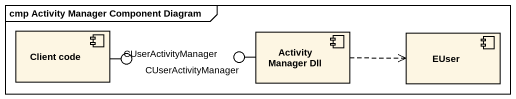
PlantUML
@startuml
mainframe cmp Activity Manager Component Diagram
component "Client code" as Client_code
component "Activity Manager Dll" as Activity_Manager_Dll
component EUser
() CUserActivityManager
() "CUserActivityManager" as CUserActivityManager_2
Client_code -right- CUserActivityManager
Activity_Manager_Dll -left- CUserActivityManager_2
Activity_Manager_Dll .right.> EUser
@enduml
